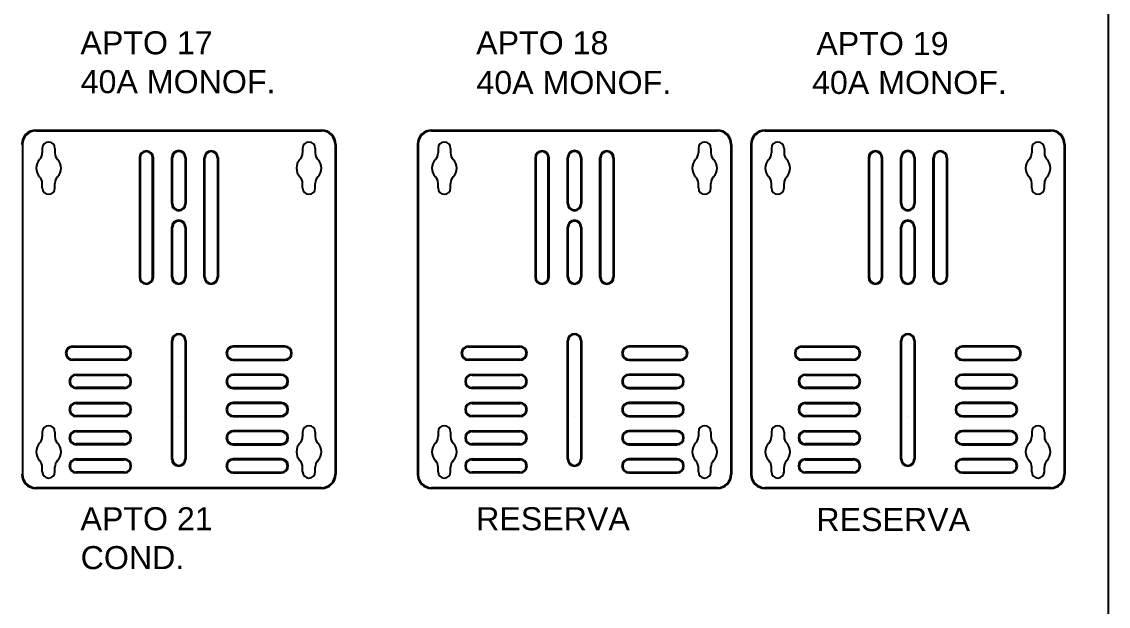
# Model space of a CAD drawing. Header units: millimetres. Extents: x 412 to 646, y 331 to 411.
# Drawn here: x 477.291 to 477.857, y 363.557 to 363.861 of the extents above; entities that cross this region are included whole.
import ezdxf

# ---------------------------------------------------------------- set-up
doc = ezdxf.new("R2010")
doc.units = ezdxf.units.MM
doc.styles.add('ARIAL', font='arial.ttf')

msp = doc.modelspace()

# ---------------------------------------------------------------- linework, layer by layer
for p, q in [((477.8570169284686, 364.3117757689944), (477.8570169284686, 363.5517757689944)), ((477.2981241490098, 363.8048465957321), (477.4470241490097, 363.8048465957321)), ((477.2981241490098, 363.8044465957317), (477.4470241490097, 363.8044465957317)), ((477.5043657672142, 363.8048465957321), (477.6532657672143, 363.8048465957321)), ((477.5043657672142, 363.8044465957317), (477.6532657672143, 363.8044465957317)), ((477.6781241490099, 363.8048465957321), (477.8270241490096, 363.8048465957321)), ((477.6781241490099, 363.8044465957317), (477.8270241490096, 363.8044465957317)), ((477.4404097360022, 363.7986466290082), (477.4404097360022, 363.7986466290082)), ((477.6466513542067, 363.7986466290082), (477.6466513542067, 363.7986466290082)), ((477.8204097360023, 363.7986466290082), (477.8204097360023, 363.7986466290082)), ((477.2911241490098, 363.7974465957319), (477.2911241490098, 363.6255665957318)), ((477.3014535620172, 363.7953616290082), (477.3014535620172, 363.7930221399637)), ((477.3080235620174, 363.7953616290082), (477.3080235620174, 363.7930221399637)), ((477.4371247360021, 363.7953616290082), (477.4371247360021, 363.7930221399637)), ((477.4436947360024, 363.7953616290082), (477.4436947360024, 363.7930221399637)), ((477.4540241490098, 363.7974465957319), (477.4540241490098, 363.6255665957318)), ((477.4544241490099, 363.7974465957319), (477.4544241490099, 363.6255665957318)), ((477.4969657672142, 363.7974465957319), (477.4969657672142, 363.6255665957318)), ((477.4973657672143, 363.7974465957319), (477.4973657672143, 363.6255665957318)), ((477.5076951802217, 363.7953616290082), (477.5076951802217, 363.7930221399637)), ((477.5142651802217, 363.7953616290082), (477.5142651802217, 363.7930221399637)), ((477.6433663542067, 363.7953616290082), (477.6433663542067, 363.7930221399637)), ((477.6499363542067, 363.7953616290082), (477.6499363542067, 363.7930221399637)), ((477.6602657672144, 363.7974465957319), (477.6602657672144, 363.6255665957318)), ((477.660665767214, 363.7974465957319), (477.660665767214, 363.6255665957318)), ((477.6707241490097, 363.7974465957319), (477.6707241490097, 363.6255665957318)), ((477.6711241490099, 363.7974465957319), (477.6711241490099, 363.6255665957318)), ((477.6814535620173, 363.7953616290082), (477.6814535620173, 363.7930221399637)), ((477.6880235620171, 363.7953616290082), (477.6880235620171, 363.7930221399637)), ((477.8171247360023, 363.7953616290082), (477.8171247360023, 363.7930221399637)), ((477.8236947360023, 363.7953616290082), (477.8236947360023, 363.7930221399637)), ((477.8340241490099, 363.7974465957319), (477.8340241490099, 363.6255665957318)), ((477.8344241490096, 363.7974465957319), (477.8344241490096, 363.6255665957318)), ((477.3520241490097, 363.790396595732), (477.3520241490097, 363.7282465957322)), ((477.3524241490098, 363.790396595732), (477.3524241490098, 363.7282465957322)), ((477.3589241490096, 363.7282465957322), (477.3589241490096, 363.790396595732)), ((477.3593241490099, 363.7282465957322), (477.3593241490099, 363.790396595732)), ((477.3689241490098, 363.7665465957319), (477.3689241490098, 363.7905465957321)), ((477.3693241490099, 363.7665465957319), (477.3693241490099, 363.7905465957321)), ((477.3758241490096, 363.7905465957321), (477.3758241490096, 363.7665465957319)), ((477.3762241490098, 363.7905465957321), (477.3762241490098, 363.7665465957319)), ((477.3858241490096, 363.7282465957322), (477.3858241490096, 363.790396595732)), ((477.3862241490098, 363.7282465957322), (477.3862241490098, 363.790396595732)), ((477.39272414901, 363.790396595732), (477.39272414901, 363.7282465957322)), ((477.3931241490096, 363.790396595732), (477.3931241490096, 363.7282465957322)), ((477.5582657672143, 363.790396595732), (477.5582657672143, 363.7282465957322)), ((477.5586657672142, 363.790396595732), (477.5586657672142, 363.7282465957322)), ((477.5651657672141, 363.7282465957322), (477.5651657672141, 363.790396595732)), ((477.5655657672143, 363.7282465957322), (477.5655657672143, 363.790396595732)), ((477.5751657672141, 363.7665465957319), (477.5751657672141, 363.7905465957321)), ((477.575565767214, 363.7665465957319), (477.575565767214, 363.7905465957321)), ((477.5820657672142, 363.7905465957321), (477.5820657672142, 363.7665465957319)), ((477.5824657672143, 363.7905465957321), (477.5824657672143, 363.7665465957319)), ((477.5920657672142, 363.7282465957322), (477.5920657672142, 363.790396595732)), ((477.5924657672143, 363.7282465957322), (477.5924657672143, 363.790396595732)), ((477.5989657672141, 363.790396595732), (477.5989657672141, 363.7282465957322)), ((477.5993657672142, 363.790396595732), (477.5993657672142, 363.7282465957322)), ((477.7320241490098, 363.790396595732), (477.7320241490098, 363.7282465957322)), ((477.7324241490097, 363.790396595732), (477.7324241490097, 363.7282465957322)), ((477.7389241490097, 363.7282465957322), (477.7389241490097, 363.790396595732)), ((477.7393241490096, 363.7282465957322), (477.7393241490096, 363.790396595732)), ((477.7489241490099, 363.7665465957319), (477.7489241490099, 363.7905465957321)), ((477.7493241490098, 363.7665465957319), (477.7493241490098, 363.7905465957321)), ((477.7558241490098, 363.7905465957321), (477.7558241490098, 363.7665465957319)), ((477.7562241490099, 363.7905465957321), (477.7562241490099, 363.7665465957319)), ((477.7658241490097, 363.7282465957322), (477.7658241490097, 363.790396595732)), ((477.7662241490096, 363.7282465957322), (477.7662241490096, 363.790396595732)), ((477.7727241490098, 363.790396595732), (477.7727241490098, 363.7282465957322)), ((477.7731241490097, 363.790396595732), (477.7731241490097, 363.7282465957322)), ((477.3014535620172, 363.7747316290082), (477.3014535620172, 363.7770711180527)), ((477.3080235620174, 363.7747316290082), (477.3080235620174, 363.7770711180527)), ((477.4371247360021, 363.7747316290082), (477.4371247360021, 363.7770711180527)), ((477.4436947360024, 363.7747316290082), (477.4436947360024, 363.7770711180527)), ((477.5076951802217, 363.7747316290082), (477.5076951802217, 363.7770711180527)), ((477.5142651802217, 363.7747316290082), (477.5142651802217, 363.7770711180527)), ((477.6433663542067, 363.7747316290082), (477.6433663542067, 363.7770711180527)), ((477.6499363542067, 363.7747316290082), (477.6499363542067, 363.7770711180527)), ((477.6814535620173, 363.7747316290082), (477.6814535620173, 363.7770711180527)), ((477.6880235620171, 363.7747316290082), (477.6880235620171, 363.7770711180527)), ((477.8171247360023, 363.7747316290082), (477.8171247360023, 363.7770711180527)), ((477.8236947360023, 363.7747316290082), (477.8236947360023, 363.7770711180527)), ((477.3689241490098, 363.7282465957322), (477.3689241490098, 363.7542465957321)), ((477.3693241490099, 363.7282465957322), (477.3693241490099, 363.7542465957321)), ((477.3758241490096, 363.7542465957321), (477.3758241490096, 363.7282465957322)), ((477.3762241490098, 363.7542465957321), (477.3762241490098, 363.7282465957322)), ((477.5751657672141, 363.7282465957322), (477.5751657672141, 363.7542465957321)), ((477.575565767214, 363.7282465957322), (477.575565767214, 363.7542465957321)), ((477.5820657672142, 363.7542465957321), (477.5820657672142, 363.7282465957322)), ((477.5824657672143, 363.7542465957321), (477.5824657672143, 363.7282465957322)), ((477.7489241490099, 363.7282465957322), (477.7489241490099, 363.7542465957321)), ((477.7493241490098, 363.7282465957322), (477.7493241490098, 363.7542465957321)), ((477.7558241490098, 363.7542465957321), (477.7558241490098, 363.7282465957322)), ((477.7562241490099, 363.7542465957321), (477.7562241490099, 363.7282465957322)), ((477.3725741490099, 363.724996595732), (477.3725741490099, 363.724996595732)), ((477.3725741490099, 363.724996595732), (477.3725741490099, 363.724996595732)), ((477.3725741490099, 363.724996595732), (477.3725741490099, 363.724996595732)), ((477.3725741490099, 363.7241965957322), (477.3725741490099, 363.7241965957322)), ((477.3725741490099, 363.7241965957322), (477.3725741490099, 363.7241965957322)), ((477.3725741490099, 363.7241965957322), (477.3725741490099, 363.7241965957322)), ((477.5788157672142, 363.724996595732), (477.5788157672142, 363.724996595732)), ((477.5788157672142, 363.724996595732), (477.5788157672142, 363.724996595732)), ((477.5788157672142, 363.724996595732), (477.5788157672142, 363.724996595732)), ((477.5788157672142, 363.7241965957322), (477.5788157672142, 363.7241965957322)), ((477.5788157672142, 363.7241965957322), (477.5788157672142, 363.7241965957322)), ((477.5788157672142, 363.7241965957322), (477.5788157672142, 363.7241965957322)), ((477.7525741490098, 363.724996595732), (477.7525741490098, 363.724996595732)), ((477.7525741490098, 363.724996595732), (477.7525741490098, 363.724996595732)), ((477.7525741490098, 363.724996595732), (477.7525741490098, 363.724996595732)), ((477.7525741490098, 363.7241965957322), (477.7525741490098, 363.7241965957322)), ((477.7525741490098, 363.7241965957322), (477.7525741490098, 363.7241965957322)), ((477.7525741490098, 363.7241965957322), (477.7525741490098, 363.7241965957322)), ((477.3172241757467, 363.6922665909818), (477.3441741757466, 363.6922665909818)), ((477.3172241757467, 363.6918665909817), (477.3441741757466, 363.6918665909817)), ((477.3689241490098, 363.6334465957319), (477.3689241490098, 363.6951465957321)), ((477.3693241490099, 363.6334465957319), (477.3693241490099, 363.6951465957321)), ((477.3758241490096, 363.6951465957321), (477.3758241490096, 363.6334465957319)), ((477.3762241490098, 363.6951465957321), (477.3762241490098, 363.6334465957319)), ((477.4279241222729, 363.6922665909818), (477.4009741222729, 363.6922665909818)), ((477.4279241222729, 363.6918665909817), (477.4009741222729, 363.6918665909817)), ((477.5234657939512, 363.6922665909818), (477.5504157939509, 363.6922665909818)), ((477.5234657939512, 363.6918665909817), (477.5504157939509, 363.6918665909817)), ((477.5751657672141, 363.6334465957319), (477.5751657672141, 363.6951465957321)), ((477.575565767214, 363.6334465957319), (477.575565767214, 363.6951465957321)), ((477.5820657672142, 363.6951465957321), (477.5820657672142, 363.6334465957319)), ((477.5824657672143, 363.6951465957321), (477.5824657672143, 363.6334465957319)), ((477.6341657404774, 363.6922665909818), (477.607215740477, 363.6922665909818)), ((477.6341657404774, 363.6918665909817), (477.607215740477, 363.6918665909817)), ((477.6972241757468, 363.6922665909818), (477.7241741757467, 363.6922665909818)), ((477.6972241757468, 363.6918665909817), (477.7241741757467, 363.6918665909817)), ((477.7489241490099, 363.6334465957319), (477.7489241490099, 363.6951465957321)), ((477.7493241490098, 363.6334465957319), (477.7493241490098, 363.6951465957321)), ((477.7558241490098, 363.6951465957321), (477.7558241490098, 363.6334465957319)), ((477.7562241490099, 363.6951465957321), (477.7562241490099, 363.6334465957319)), ((477.807924122273, 363.6922665909818), (477.7809741222728, 363.6922665909818)), ((477.807924122273, 363.6918665909817), (477.7809741222728, 363.6918665909817)), ((477.3139741757467, 363.6886165909817), (477.3139741757467, 363.6886165909817)), ((477.3441741757466, 363.685366590982), (477.3172241757467, 363.685366590982)), ((477.3441741757466, 363.6849665909818), (477.3172241757467, 363.6849665909818)), ((477.3474241757466, 363.6886165909817), (477.3474241757466, 363.6886165909817)), ((477.397724122273, 363.6886165909817), (477.397724122273, 363.6886165909817)), ((477.4009741222729, 363.685366590982), (477.4279241222729, 363.685366590982)), ((477.4009741222729, 363.6849665909818), (477.4279241222729, 363.6849665909818)), ((477.4311741222729, 363.6886165909817), (477.4311741222729, 363.6886165909817)), ((477.5202157939513, 363.6886165909817), (477.5202157939513, 363.6886165909817)), ((477.5504157939509, 363.685366590982), (477.5234657939512, 363.685366590982)), ((477.5504157939509, 363.6849665909818), (477.5234657939512, 363.6849665909818)), ((477.5536657939512, 363.6886165909817), (477.5536657939512, 363.6886165909817)), ((477.6039657404773, 363.6886165909817), (477.6039657404773, 363.6886165909817)), ((477.607215740477, 363.685366590982), (477.6341657404774, 363.685366590982)), ((477.607215740477, 363.6849665909818), (477.6341657404774, 363.6849665909818)), ((477.6374157404774, 363.6886165909817), (477.6374157404774, 363.6886165909817)), ((477.6939741757468, 363.6886165909817), (477.6939741757468, 363.6886165909817)), ((477.7241741757467, 363.685366590982), (477.6972241757468, 363.685366590982)), ((477.7241741757467, 363.6849665909818), (477.6972241757468, 363.6849665909818)), ((477.7274241757467, 363.6886165909817), (477.7274241757467, 363.6886165909817)), ((477.7777241222726, 363.6886165909817), (477.7777241222726, 363.6886165909817)), ((477.7809741222728, 363.685366590982), (477.807924122273, 363.685366590982)), ((477.7809741222728, 363.6849665909818), (477.807924122273, 363.6849665909818)), ((477.8111741222727, 363.6886165909817), (477.8111741222727, 363.6886165909817)), ((477.3191741757465, 363.6775865909816), (477.3441741757466, 363.6775865909816)), ((477.3191741757465, 363.6771865909819), (477.3441741757466, 363.6771865909819)), ((477.4259741222728, 363.6775865909816), (477.4009741222729, 363.6775865909816)), ((477.4259741222728, 363.6771865909819), (477.4009741222729, 363.6771865909819)), ((477.5254157939511, 363.6775865909816), (477.5504157939509, 363.6775865909816)), ((477.5254157939511, 363.6771865909819), (477.5504157939509, 363.6771865909819)), ((477.6322157404771, 363.6775865909816), (477.607215740477, 363.6775865909816)), ((477.6322157404771, 363.6771865909819), (477.607215740477, 363.6771865909819)), ((477.6991741757466, 363.6775865909816), (477.7241741757467, 363.6775865909816)), ((477.6991741757466, 363.6771865909819), (477.7241741757467, 363.6771865909819)), ((477.8059741222727, 363.6775865909816), (477.7809741222728, 363.6775865909816)), ((477.8059741222727, 363.6771865909819), (477.7809741222728, 363.6771865909819)), ((477.3441741757466, 363.6706865909817), (477.3191741757465, 363.6706865909817)), ((477.3441741757466, 363.6702865909818), (477.3191741757465, 363.6702865909818)), ((477.4009741222729, 363.6706865909817), (477.4259741222728, 363.6706865909817)), ((477.4009741222729, 363.6702865909818), (477.4259741222728, 363.6702865909818)), ((477.5504157939509, 363.6706865909817), (477.5254157939511, 363.6706865909817)), ((477.5504157939509, 363.6702865909818), (477.5254157939511, 363.6702865909818)), ((477.607215740477, 363.6706865909817), (477.6322157404771, 363.6706865909817)), ((477.607215740477, 363.6702865909818), (477.6322157404771, 363.6702865909818)), ((477.7241741757467, 363.6706865909817), (477.6991741757466, 363.6706865909817)), ((477.7241741757467, 363.6702865909818), (477.6991741757466, 363.6702865909818)), ((477.7809741222728, 363.6706865909817), (477.8059741222727, 363.6706865909817)), ((477.7809741222728, 363.6702865909818), (477.8059741222727, 363.6702865909818)), ((477.3191741757465, 363.6629065909818), (477.3441741757466, 363.6629065909818)), ((477.3191741757465, 363.6625065909819), (477.3441741757466, 363.6625065909819)), ((477.4259741222728, 363.6629065909818), (477.4009741222729, 363.6629065909818)), ((477.4259741222728, 363.6625065909819), (477.4009741222729, 363.6625065909819)), ((477.5254157939511, 363.6629065909818), (477.5504157939509, 363.6629065909818)), ((477.5254157939511, 363.6625065909819), (477.5504157939509, 363.6625065909819)), ((477.6322157404771, 363.6629065909818), (477.607215740477, 363.6629065909818)), ((477.6322157404771, 363.6625065909819), (477.607215740477, 363.6625065909819)), ((477.6991741757466, 363.6629065909818), (477.7241741757467, 363.6629065909818)), ((477.6991741757466, 363.6625065909819), (477.7241741757467, 363.6625065909819)), ((477.8059741222727, 363.6629065909818), (477.7809741222728, 363.6629065909818)), ((477.8059741222727, 363.6625065909819), (477.7809741222728, 363.6625065909819)), ((477.3047385620174, 363.6507966290081), (477.3047385620174, 363.6507966290081)), ((477.3441741757466, 363.656006590982), (477.3191741757465, 363.656006590982)), ((477.3441741757466, 363.6556065909818), (477.3191741757465, 363.6556065909818)), ((477.3725741490099, 363.6553965957318), (477.3725741490099, 363.6553965957318)), ((477.3725741490099, 363.6553965957318), (477.3725741490099, 363.6553965957318)), ((477.3725741490099, 363.6553965957318), (477.3725741490099, 363.6553965957318)), ((477.4009741222729, 363.656006590982), (477.4259741222728, 363.656006590982)), ((477.4009741222729, 363.6556065909818), (477.4259741222728, 363.6556065909818)), ((477.4404097360022, 363.6507966290081), (477.4404097360022, 363.6507966290081)), ((477.5109801802215, 363.6507966290081), (477.5109801802215, 363.6507966290081)), ((477.5504157939509, 363.656006590982), (477.5254157939511, 363.656006590982)), ((477.5504157939509, 363.6556065909818), (477.5254157939511, 363.6556065909818)), ((477.5788157672142, 363.6553965957318), (477.5788157672142, 363.6553965957318)), ((477.5788157672142, 363.6553965957318), (477.5788157672142, 363.6553965957318)), ((477.5788157672142, 363.6553965957318), (477.5788157672142, 363.6553965957318)), ((477.607215740477, 363.656006590982), (477.6322157404771, 363.656006590982)), ((477.607215740477, 363.6556065909818), (477.6322157404771, 363.6556065909818)), ((477.6466513542067, 363.6507966290081), (477.6466513542067, 363.6507966290081)), ((477.6847385620173, 363.6507966290081), (477.6847385620173, 363.6507966290081)), ((477.7241741757467, 363.656006590982), (477.6991741757466, 363.656006590982)), ((477.7241741757467, 363.6556065909818), (477.6991741757466, 363.6556065909818)), ((477.7525741490098, 363.6553965957318), (477.7525741490098, 363.6553965957318)), ((477.7525741490098, 363.6553965957318), (477.7525741490098, 363.6553965957318)), ((477.7525741490098, 363.6553965957318), (477.7525741490098, 363.6553965957318)), ((477.7809741222728, 363.656006590982), (477.8059741222727, 363.656006590982)), ((477.7809741222728, 363.6556065909818), (477.8059741222727, 363.6556065909818)), ((477.8204097360023, 363.6507966290081), (477.8204097360023, 363.6507966290081)), ((477.3014535620172, 363.6475116290084), (477.3014535620172, 363.6451721399634)), ((477.3080235620174, 363.6475116290084), (477.3080235620174, 363.6451721399634)), ((477.3191741757465, 363.6482265909821), (477.3441741757466, 363.6482265909821)), ((477.3191741757465, 363.6478265909817), (477.3441741757466, 363.6478265909817)), ((477.4259741222728, 363.6482265909821), (477.4009741222729, 363.6482265909821)), ((477.4259741222728, 363.6478265909817), (477.4009741222729, 363.6478265909817)), ((477.4371247360021, 363.6475116290084), (477.4371247360021, 363.6451721399634)), ((477.4436947360024, 363.6475116290084), (477.4436947360024, 363.6451721399634)), ((477.5076951802217, 363.6475116290084), (477.5076951802217, 363.6451721399634)), ((477.5142651802217, 363.6475116290084), (477.5142651802217, 363.6451721399634)), ((477.5254157939511, 363.6482265909821), (477.5504157939509, 363.6482265909821)), ((477.5254157939511, 363.6478265909817), (477.5504157939509, 363.6478265909817)), ((477.6322157404771, 363.6482265909821), (477.607215740477, 363.6482265909821)), ((477.6322157404771, 363.6478265909817), (477.607215740477, 363.6478265909817)), ((477.6433663542067, 363.6475116290084), (477.6433663542067, 363.6451721399634)), ((477.6499363542067, 363.6475116290084), (477.6499363542067, 363.6451721399634)), ((477.6814535620173, 363.6475116290084), (477.6814535620173, 363.6451721399634)), ((477.6880235620171, 363.6475116290084), (477.6880235620171, 363.6451721399634)), ((477.6991741757466, 363.6482265909821), (477.7241741757467, 363.6482265909821)), ((477.6991741757466, 363.6478265909817), (477.7241741757467, 363.6478265909817)), ((477.8059741222727, 363.6482265909821), (477.7809741222728, 363.6482265909821)), ((477.8059741222727, 363.6478265909817), (477.7809741222728, 363.6478265909817)), ((477.8171247360023, 363.6475116290084), (477.8171247360023, 363.6451721399634)), ((477.8236947360023, 363.6475116290084), (477.8236947360023, 363.6451721399634)), ((477.3441741757466, 363.6413265909817), (477.3191741757465, 363.6413265909817)), ((477.3441741757466, 363.6409265909818), (477.3191741757465, 363.6409265909818)), ((477.4009741222729, 363.6413265909817), (477.4259741222728, 363.6413265909817)), ((477.4009741222729, 363.6409265909818), (477.4259741222728, 363.6409265909818)), ((477.5504157939509, 363.6413265909817), (477.5254157939511, 363.6413265909817)), ((477.5504157939509, 363.6409265909818), (477.5254157939511, 363.6409265909818)), ((477.607215740477, 363.6413265909817), (477.6322157404771, 363.6413265909817)), ((477.607215740477, 363.6409265909818), (477.6322157404771, 363.6409265909818)), ((477.7241741757467, 363.6413265909817), (477.6991741757466, 363.6413265909817)), ((477.7241741757467, 363.6409265909818), (477.6991741757466, 363.6409265909818)), ((477.7809741222728, 363.6413265909817), (477.8059741222727, 363.6413265909817)), ((477.7809741222728, 363.6409265909818), (477.8059741222727, 363.6409265909818)), ((477.3014535620172, 363.6268816290082), (477.3014535620172, 363.6292211180529)), ((477.3080235620174, 363.6268816290082), (477.3080235620174, 363.6292211180529)), ((477.3080235620174, 363.6268816290082), (477.3080235620174, 363.6292211180529)), ((477.3191741757465, 363.6335465909818), (477.3441741757466, 363.6335465909818)), ((477.3191741757465, 363.6331465909819), (477.3441741757466, 363.6331465909819)), ((477.4259741222728, 363.6335465909818), (477.4009741222729, 363.6335465909818)), ((477.4259741222728, 363.6331465909819), (477.4009741222729, 363.6331465909819)), ((477.4371247360021, 363.6268816290082), (477.4371247360021, 363.6292211180529)), ((477.4436947360024, 363.6268816290082), (477.4436947360024, 363.6292211180529)), ((477.5076951802217, 363.6268816290082), (477.5076951802217, 363.6292211180529)), ((477.5142651802217, 363.6268816290082), (477.5142651802217, 363.6292211180529)), ((477.5142651802217, 363.6268816290082), (477.5142651802217, 363.6292211180529)), ((477.5254157939511, 363.6335465909818), (477.5504157939509, 363.6335465909818)), ((477.5254157939511, 363.6331465909819), (477.5504157939509, 363.6331465909819)), ((477.6322157404771, 363.6335465909818), (477.607215740477, 363.6335465909818)), ((477.6322157404771, 363.6331465909819), (477.607215740477, 363.6331465909819)), ((477.6433663542067, 363.6268816290082), (477.6433663542067, 363.6292211180529)), ((477.6499363542067, 363.6268816290082), (477.6499363542067, 363.6292211180529)), ((477.6814535620173, 363.6268816290082), (477.6814535620173, 363.6292211180529)), ((477.6880235620171, 363.6268816290082), (477.6880235620171, 363.6292211180529)), ((477.6880235620171, 363.6268816290082), (477.6880235620171, 363.6292211180529)), ((477.6991741757466, 363.6335465909818), (477.7241741757467, 363.6335465909818)), ((477.6991741757466, 363.6331465909819), (477.7241741757467, 363.6331465909819)), ((477.8059741222727, 363.6335465909818), (477.7809741222728, 363.6335465909818)), ((477.8059741222727, 363.6331465909819), (477.7809741222728, 363.6331465909819)), ((477.8171247360023, 363.6268816290082), (477.8171247360023, 363.6292211180529)), ((477.8236947360023, 363.6268816290082), (477.8236947360023, 363.6292211180529)), ((477.3441741757466, 363.626646590982), (477.3191741757465, 363.626646590982)), ((477.3441741757466, 363.6262465909816), (477.3191741757465, 363.6262465909816)), ((477.4009741222729, 363.626646590982), (477.4259741222728, 363.626646590982)), ((477.4009741222729, 363.6262465909816), (477.4259741222728, 363.6262465909816)), ((477.5504157939509, 363.626646590982), (477.5254157939511, 363.626646590982)), ((477.5504157939509, 363.6262465909816), (477.5254157939511, 363.6262465909816)), ((477.607215740477, 363.626646590982), (477.6322157404771, 363.626646590982)), ((477.607215740477, 363.6262465909816), (477.6322157404771, 363.6262465909816)), ((477.7241741757467, 363.626646590982), (477.6991741757466, 363.626646590982)), ((477.7241741757467, 363.6262465909816), (477.6991741757466, 363.6262465909816)), ((477.7809741222728, 363.626646590982), (477.8059741222727, 363.626646590982)), ((477.7809741222728, 363.6262465909816), (477.8059741222727, 363.6262465909816)), ((477.4470241490097, 363.618566595732), (477.2981241490098, 363.618566595732)), ((477.4470241490097, 363.6181665957321), (477.2981241490098, 363.6181665957321)), ((477.6532657672143, 363.618566595732), (477.5043657672142, 363.618566595732)), ((477.6532657672143, 363.6181665957321), (477.5043657672142, 363.6181665957321)), ((477.8270241490096, 363.618566595732), (477.6781241490099, 363.618566595732)), ((477.8270241490096, 363.6181665957321), (477.6781241490099, 363.6181665957321))]:
    msp.add_line(p, q)
for centre, radius, start, end in [((477.2981241490098, 363.7974465957319), 0.007399999999999999, 90, 180), ((477.2981241490098, 363.7974465957319), 0.006999999999999999, 90, 180), ((477.4470241490097, 363.7974465957319), 0.007399999999999999, 0, 90), ((477.4470241490097, 363.7974465957319), 0.006999999999999999, 0, 90), ((477.5043657672142, 363.7974465957319), 0.007399999999999999, 90, 180), ((477.5043657672142, 363.7974465957319), 0.006999999999999999, 90, 180), ((477.6532657672143, 363.7974465957319), 0.007399999999999999, 0, 90), ((477.6532657672143, 363.7974465957319), 0.006999999999999999, 0, 90), ((477.6781241490099, 363.7974465957319), 0.007399999999999999, 90, 180), ((477.6781241490099, 363.7974465957319), 0.006999999999999999, 90, 180), ((477.8270241490096, 363.7974465957319), 0.007399999999999999, 0, 90), ((477.8270241490096, 363.7974465957319), 0.006999999999999999, 0, 90), ((477.3047385620174, 363.7953616290082), 0.003285, 90, 180), ((477.3047385620174, 363.7953616290082), 0.003285, 0, 90), ((477.4404097360022, 363.7953616290082), 0.003285, 90, 180), ((477.4404097360022, 363.7953616290082), 0.003285, 0, 90), ((477.5109801802215, 363.7953616290082), 0.003285, 90, 180), ((477.5109801802215, 363.7953616290082), 0.003285, 0, 90), ((477.6466513542067, 363.7953616290082), 0.003285, 90, 180), ((477.6466513542067, 363.7953616290082), 0.003285, 0, 90), ((477.6847385620173, 363.7953616290082), 0.003285, 90, 180), ((477.6847385620173, 363.7953616290082), 0.003285, 0, 90), ((477.8204097360023, 363.7953616290082), 0.003285, 90, 180), ((477.8204097360023, 363.7953616290082), 0.003285, 0, 90), ((477.2964535620173, 363.7930221399637), 0.004999999999999999, 316.0903885714994, 0), ((477.3130235620171, 363.7930221399637), 0.004999999999999999, 180, 223.9096114285005), ((477.3556741490096, 363.790396595732), 0.003649999999999999, 90, 180), ((477.3556741490096, 363.790396595732), 0.003249999999999999, 90, 180), ((477.3556741490096, 363.790396595732), 0.003649999999999999, 0, 90), ((477.3556741490096, 363.790396595732), 0.003249999999999999, 0, 90), ((477.3725741490099, 363.7905465957321), 0.003649999999999999, 90, 180), ((477.3725741490099, 363.7905465957321), 0.003249999999999999, 90, 180), ((477.3725741490099, 363.7905465957321), 0.003649999999999999, 0, 90), ((477.3725741490099, 363.7905465957321), 0.003249999999999999, 0, 90), ((477.38947414901, 363.790396595732), 0.003649999999999999, 90, 180), ((477.38947414901, 363.790396595732), 0.003249999999999999, 90, 180), ((477.38947414901, 363.790396595732), 0.003649999999999999, 0, 90), ((477.38947414901, 363.790396595732), 0.003249999999999999, 0, 90), ((477.4321247360023, 363.7930221399637), 0.004999999999999999, 316.0903885714994, 0), ((477.4486947360023, 363.7930221399637), 0.004999999999999999, 180, 223.9096114285005), ((477.5026951802216, 363.7930221399637), 0.004999999999999999, 316.0903885714994, 0), ((477.5192651802216, 363.7930221399637), 0.004999999999999999, 180, 223.9096114285005), ((477.5619157672141, 363.790396595732), 0.003649999999999999, 90, 180), ((477.5619157672141, 363.790396595732), 0.003249999999999999, 90, 180), ((477.5619157672141, 363.790396595732), 0.003649999999999999, 0, 90), ((477.5619157672141, 363.790396595732), 0.003249999999999999, 0, 90), ((477.5788157672142, 363.7905465957321), 0.003649999999999999, 90, 180), ((477.5788157672142, 363.7905465957321), 0.003249999999999999, 90, 180), ((477.5788157672142, 363.7905465957321), 0.003649999999999999, 0, 90), ((477.5788157672142, 363.7905465957321), 0.003249999999999999, 0, 90), ((477.5957157672141, 363.790396595732), 0.003649999999999999, 90, 180), ((477.5957157672141, 363.790396595732), 0.003249999999999999, 90, 180), ((477.5957157672141, 363.790396595732), 0.003649999999999999, 0, 90), ((477.5957157672141, 363.790396595732), 0.003249999999999999, 0, 90), ((477.6383663542068, 363.7930221399637), 0.004999999999999999, 316.0903885714994, 0), ((477.6549363542068, 363.7930221399637), 0.004999999999999999, 180, 223.9096114285005), ((477.6764535620174, 363.7930221399637), 0.004999999999999999, 316.0903885714994, 0), ((477.6930235620172, 363.7930221399637), 0.004999999999999999, 180, 223.9096114285005), ((477.7356741490097, 363.790396595732), 0.003649999999999999, 90, 180), ((477.7356741490097, 363.790396595732), 0.003249999999999999, 90, 180), ((477.7356741490097, 363.790396595732), 0.003649999999999999, 0, 90), ((477.7356741490097, 363.790396595732), 0.003249999999999999, 0, 90), ((477.7525741490098, 363.7905465957321), 0.003649999999999999, 90, 180), ((477.7525741490098, 363.7905465957321), 0.003249999999999999, 90, 180), ((477.7525741490098, 363.7905465957321), 0.003649999999999999, 0, 90), ((477.7525741490098, 363.7905465957321), 0.003249999999999999, 0, 90), ((477.7694741490096, 363.790396595732), 0.003649999999999999, 90, 180), ((477.7694741490096, 363.790396595732), 0.003249999999999999, 90, 180), ((477.7694741490096, 363.790396595732), 0.003649999999999999, 0, 90), ((477.7694741490096, 363.790396595732), 0.003249999999999999, 0, 90), ((477.8121247360021, 363.7930221399637), 0.004999999999999999, 316.0903885714994, 0), ((477.8286947360024, 363.7930221399637), 0.004999999999999999, 180, 223.9096114285005), ((477.3047385620174, 363.7850466290082), 0.006499999999999999, 136.0903885714995, 223.9096114285005), ((477.3047385620174, 363.7850466290082), 0.006499999999999999, 316.0903885714994, 43.90961142850053), ((477.4404097360022, 363.7850466290082), 0.006499999999999999, 136.0903885714995, 223.9096114285005), ((477.4404097360022, 363.7850466290082), 0.006499999999999999, 316.0903885714994, 43.90961142850053), ((477.5109801802215, 363.7850466290082), 0.006499999999999999, 136.0903885714995, 223.9096114285005), ((477.5109801802215, 363.7850466290082), 0.006499999999999999, 316.0903885714994, 43.90961142850053), ((477.6466513542067, 363.7850466290082), 0.006499999999999999, 136.0903885714995, 223.9096114285005), ((477.6466513542067, 363.7850466290082), 0.006499999999999999, 316.0903885714994, 43.90961142850053), ((477.6847385620173, 363.7850466290082), 0.006499999999999999, 136.0903885714995, 223.9096114285005), ((477.6847385620173, 363.7850466290082), 0.006499999999999999, 316.0903885714994, 43.90961142850053), ((477.8204097360023, 363.7850466290082), 0.006499999999999999, 136.0903885714995, 223.9096114285005), ((477.8204097360023, 363.7850466290082), 0.006499999999999999, 316.0903885714994, 43.90961142850053), ((477.2964535620173, 363.7770711180527), 0.004999999999999999, 0, 43.90961142850053), ((477.3130235620171, 363.7770711180527), 0.004999999999999999, 136.0903885714995, 180), ((477.4321247360023, 363.7770711180527), 0.004999999999999999, 0, 43.90961142850053), ((477.4486947360023, 363.7770711180527), 0.004999999999999999, 136.0903885714995, 180), ((477.5026951802216, 363.7770711180527), 0.004999999999999999, 0, 43.90961142850053), ((477.5192651802216, 363.7770711180527), 0.004999999999999999, 136.0903885714995, 180), ((477.6383663542068, 363.7770711180527), 0.004999999999999999, 0, 43.90961142850053), ((477.6549363542068, 363.7770711180527), 0.004999999999999999, 136.0903885714995, 180), ((477.6764535620174, 363.7770711180527), 0.004999999999999999, 0, 43.90961142850053), ((477.6930235620172, 363.7770711180527), 0.004999999999999999, 136.0903885714995, 180), ((477.8121247360021, 363.7770711180527), 0.004999999999999999, 0, 43.90961142850053), ((477.8286947360024, 363.7770711180527), 0.004999999999999999, 136.0903885714995, 180), ((477.3047385620174, 363.7747316290082), 0.003285, 180, 270), ((477.3047385620174, 363.7747316290082), 0.003285, 270, 0), ((477.4404097360022, 363.7747316290082), 0.003285, 180, 270), ((477.4404097360022, 363.7747316290082), 0.003285, 270, 0), ((477.5109801802215, 363.7747316290082), 0.003285, 180, 270), ((477.5109801802215, 363.7747316290082), 0.003285, 270, 0), ((477.6466513542067, 363.7747316290082), 0.003285, 180, 270), ((477.6466513542067, 363.7747316290082), 0.003285, 270, 0), ((477.6847385620173, 363.7747316290082), 0.003285, 180, 270), ((477.6847385620173, 363.7747316290082), 0.003285, 270, 0), ((477.8204097360023, 363.7747316290082), 0.003285, 180, 270), ((477.8204097360023, 363.7747316290082), 0.003285, 270, 0), ((477.3725741490099, 363.7665465957319), 0.003649999999999999, 180, 270), ((477.3725741490099, 363.7665465957319), 0.003249999999999999, 180, 270), ((477.3725741490099, 363.7665465957319), 0.003649999999999999, 270, 0), ((477.3725741490099, 363.7665465957319), 0.003249999999999999, 270, 0), ((477.5788157672142, 363.7665465957319), 0.003649999999999999, 180, 270), ((477.5788157672142, 363.7665465957319), 0.003249999999999999, 180, 270), ((477.5788157672142, 363.7665465957319), 0.003649999999999999, 270, 0), ((477.5788157672142, 363.7665465957319), 0.003249999999999999, 270, 0), ((477.7525741490098, 363.7665465957319), 0.003649999999999999, 180, 270), ((477.7525741490098, 363.7665465957319), 0.003249999999999999, 180, 270), ((477.7525741490098, 363.7665465957319), 0.003649999999999999, 270, 0), ((477.7525741490098, 363.7665465957319), 0.003249999999999999, 270, 0), ((477.3725741490099, 363.7542465957321), 0.003649999999999999, 90, 180), ((477.3725741490099, 363.7542465957321), 0.003249999999999999, 90, 180), ((477.3725741490099, 363.7542465957321), 0.003649999999999999, 0, 90), ((477.3725741490099, 363.7542465957321), 0.003249999999999999, 0, 90), ((477.5788157672142, 363.7542465957321), 0.003649999999999999, 90, 180), ((477.5788157672142, 363.7542465957321), 0.003249999999999999, 90, 180), ((477.5788157672142, 363.7542465957321), 0.003649999999999999, 0, 90), ((477.5788157672142, 363.7542465957321), 0.003249999999999999, 0, 90), ((477.7525741490098, 363.7542465957321), 0.003649999999999999, 90, 180), ((477.7525741490098, 363.7542465957321), 0.003249999999999999, 90, 180), ((477.7525741490098, 363.7542465957321), 0.003649999999999999, 0, 90), ((477.7525741490098, 363.7542465957321), 0.003249999999999999, 0, 90), ((477.3556741490096, 363.7282465957322), 0.003649999999999999, 180, 270), ((477.3556741490096, 363.7282465957322), 0.003249999999999999, 180, 270), ((477.3556741490096, 363.7282465957322), 0.003249999999999999, 270, 0), ((477.3556741490096, 363.7282465957322), 0.003649999999999999, 270, 0), ((477.3725741490099, 363.7282465957322), 0.003649999999999999, 180, 270), ((477.3725741490099, 363.7282465957322), 0.003249999999999999, 180, 270), ((477.3725741490099, 363.7282465957322), 0.003649999999999999, 270, 0), ((477.3725741490099, 363.7282465957322), 0.003249999999999999, 270, 0), ((477.38947414901, 363.7282465957322), 0.003649999999999999, 180, 270), ((477.38947414901, 363.7282465957322), 0.003249999999999999, 180, 270), ((477.38947414901, 363.7282465957322), 0.003249999999999999, 270, 0), ((477.38947414901, 363.7282465957322), 0.003649999999999999, 270, 0), ((477.5619157672141, 363.7282465957322), 0.003649999999999999, 180, 270), ((477.5619157672141, 363.7282465957322), 0.003249999999999999, 180, 270), ((477.5619157672141, 363.7282465957322), 0.003249999999999999, 270, 0), ((477.5619157672141, 363.7282465957322), 0.003649999999999999, 270, 0), ((477.5788157672142, 363.7282465957322), 0.003649999999999999, 180, 270), ((477.5788157672142, 363.7282465957322), 0.003249999999999999, 180, 270), ((477.5788157672142, 363.7282465957322), 0.003649999999999999, 270, 0), ((477.5788157672142, 363.7282465957322), 0.003249999999999999, 270, 0), ((477.5957157672141, 363.7282465957322), 0.003649999999999999, 180, 270), ((477.5957157672141, 363.7282465957322), 0.003249999999999999, 180, 270), ((477.5957157672141, 363.7282465957322), 0.003249999999999999, 270, 0), ((477.5957157672141, 363.7282465957322), 0.003649999999999999, 270, 0), ((477.7356741490097, 363.7282465957322), 0.003649999999999999, 180, 270), ((477.7356741490097, 363.7282465957322), 0.003249999999999999, 180, 270), ((477.7356741490097, 363.7282465957322), 0.003249999999999999, 270, 0), ((477.7356741490097, 363.7282465957322), 0.003649999999999999, 270, 0), ((477.7525741490098, 363.7282465957322), 0.003649999999999999, 180, 270), ((477.7525741490098, 363.7282465957322), 0.003249999999999999, 180, 270), ((477.7525741490098, 363.7282465957322), 0.003649999999999999, 270, 0), ((477.7525741490098, 363.7282465957322), 0.003249999999999999, 270, 0), ((477.7694741490096, 363.7282465957322), 0.003649999999999999, 180, 270), ((477.7694741490096, 363.7282465957322), 0.003249999999999999, 180, 270), ((477.7694741490096, 363.7282465957322), 0.003249999999999999, 270, 0), ((477.7694741490096, 363.7282465957322), 0.003649999999999999, 270, 0), ((477.3725741490099, 363.6951465957321), 0.003649999999999999, 90, 180), ((477.3725741490099, 363.6951465957321), 0.003249999999999999, 90, 180), ((477.3725741490099, 363.6951465957321), 0.003649999999999999, 0, 90), ((477.3725741490099, 363.6951465957321), 0.003249999999999999, 0, 90), ((477.5788157672142, 363.6951465957321), 0.003649999999999999, 90, 180), ((477.5788157672142, 363.6951465957321), 0.003249999999999999, 90, 180), ((477.5788157672142, 363.6951465957321), 0.003649999999999999, 0, 90), ((477.5788157672142, 363.6951465957321), 0.003249999999999999, 0, 90), ((477.7525741490098, 363.6951465957321), 0.003649999999999999, 90, 180), ((477.7525741490098, 363.6951465957321), 0.003249999999999999, 90, 180), ((477.7525741490098, 363.6951465957321), 0.003649999999999999, 0, 90), ((477.7525741490098, 363.6951465957321), 0.003249999999999999, 0, 90), ((477.3172241757467, 363.6886165909817), 0.003649999999999999, 90, 180), ((477.3172241757467, 363.6886165909817), 0.003249999999999999, 90, 180), ((477.3441741757466, 363.6886165909817), 0.003649999999999999, 0, 90), ((477.3441741757466, 363.6886165909817), 0.003249999999999999, 0, 90), ((477.4009741222729, 363.6886165909817), 0.003649999999999999, 90, 180), ((477.4009741222729, 363.6886165909817), 0.003249999999999999, 90, 180), ((477.4279241222729, 363.6886165909817), 0.003649999999999999, 0, 90), ((477.4279241222729, 363.6886165909817), 0.003249999999999999, 0, 90), ((477.5234657939512, 363.6886165909817), 0.003649999999999999, 90, 180), ((477.5234657939512, 363.6886165909817), 0.003249999999999999, 90, 180), ((477.5504157939509, 363.6886165909817), 0.003649999999999999, 0, 90), ((477.5504157939509, 363.6886165909817), 0.003249999999999999, 0, 90), ((477.607215740477, 363.6886165909817), 0.003649999999999999, 90, 180), ((477.607215740477, 363.6886165909817), 0.003249999999999999, 90, 180), ((477.6341657404774, 363.6886165909817), 0.003649999999999999, 0, 90), ((477.6341657404774, 363.6886165909817), 0.003249999999999999, 0, 90), ((477.6972241757468, 363.6886165909817), 0.003649999999999999, 90, 180), ((477.6972241757468, 363.6886165909817), 0.003249999999999999, 90, 180), ((477.7241741757467, 363.6886165909817), 0.003649999999999999, 0, 90), ((477.7241741757467, 363.6886165909817), 0.003249999999999999, 0, 90), ((477.7809741222728, 363.6886165909817), 0.003649999999999999, 90, 180), ((477.7809741222728, 363.6886165909817), 0.003249999999999999, 90, 180), ((477.807924122273, 363.6886165909817), 0.003649999999999999, 0, 90), ((477.807924122273, 363.6886165909817), 0.003249999999999999, 0, 90), ((477.3172241757467, 363.6886165909817), 0.003649999999999999, 180, 270), ((477.3172241757467, 363.6886165909817), 0.003249999999999999, 180, 270), ((477.3441741757466, 363.6886165909817), 0.003649999999999999, 270, 0), ((477.3441741757466, 363.6886165909817), 0.003249999999999999, 270, 0), ((477.4009741222729, 363.6886165909817), 0.003649999999999999, 180, 270), ((477.4009741222729, 363.6886165909817), 0.003249999999999999, 180, 270), ((477.4279241222729, 363.6886165909817), 0.003249999999999999, 270, 0), ((477.4279241222729, 363.6886165909817), 0.003649999999999999, 270, 0), ((477.5234657939512, 363.6886165909817), 0.003649999999999999, 180, 270), ((477.5234657939512, 363.6886165909817), 0.003249999999999999, 180, 270), ((477.5504157939509, 363.6886165909817), 0.003649999999999999, 270, 0), ((477.5504157939509, 363.6886165909817), 0.003249999999999999, 270, 0), ((477.607215740477, 363.6886165909817), 0.003649999999999999, 180, 270), ((477.607215740477, 363.6886165909817), 0.003249999999999999, 180, 270), ((477.6341657404774, 363.6886165909817), 0.003249999999999999, 270, 0), ((477.6341657404774, 363.6886165909817), 0.003649999999999999, 270, 0), ((477.6972241757468, 363.6886165909817), 0.003649999999999999, 180, 270), ((477.6972241757468, 363.6886165909817), 0.003249999999999999, 180, 270), ((477.7241741757467, 363.6886165909817), 0.003649999999999999, 270, 0), ((477.7241741757467, 363.6886165909817), 0.003249999999999999, 270, 0), ((477.7809741222728, 363.6886165909817), 0.003649999999999999, 180, 270), ((477.7809741222728, 363.6886165909817), 0.003249999999999999, 180, 270), ((477.807924122273, 363.6886165909817), 0.003249999999999999, 270, 0), ((477.807924122273, 363.6886165909817), 0.003649999999999999, 270, 0), ((477.3191741757465, 363.673936590982), 0.003649999999999999, 90, 180), ((477.3191741757465, 363.673936590982), 0.003649999999999999, 180, 270), ((477.3191741757465, 363.673936590982), 0.003249999999999999, 90, 180), ((477.3191741757465, 363.673936590982), 0.003249999999999999, 180, 270), ((477.3441741757466, 363.673936590982), 0.003649999999999999, 0, 90), ((477.3441741757466, 363.673936590982), 0.003249999999999999, 0, 90), ((477.3441741757466, 363.673936590982), 0.003249999999999999, 270, 0), ((477.3441741757466, 363.673936590982), 0.003649999999999999, 270, 0), ((477.4009741222729, 363.673936590982), 0.003649999999999999, 90, 180), ((477.4009741222729, 363.673936590982), 0.003649999999999999, 180, 270), ((477.4009741222729, 363.673936590982), 0.003249999999999999, 90, 180), ((477.4009741222729, 363.673936590982), 0.003249999999999999, 180, 270), ((477.4259741222728, 363.673936590982), 0.003649999999999999, 0, 90), ((477.4259741222728, 363.673936590982), 0.003249999999999999, 0, 90), ((477.4259741222728, 363.673936590982), 0.003649999999999999, 270, 0), ((477.4259741222728, 363.673936590982), 0.003249999999999999, 270, 0), ((477.5254157939511, 363.673936590982), 0.003649999999999999, 90, 180), ((477.5254157939511, 363.673936590982), 0.003649999999999999, 180, 270), ((477.5254157939511, 363.673936590982), 0.003249999999999999, 90, 180), ((477.5254157939511, 363.673936590982), 0.003249999999999999, 180, 270), ((477.5504157939509, 363.673936590982), 0.003649999999999999, 0, 90), ((477.5504157939509, 363.673936590982), 0.003249999999999999, 0, 90), ((477.5504157939509, 363.673936590982), 0.003249999999999999, 270, 0), ((477.5504157939509, 363.673936590982), 0.003649999999999999, 270, 0), ((477.607215740477, 363.673936590982), 0.003649999999999999, 90, 180), ((477.607215740477, 363.673936590982), 0.003649999999999999, 180, 270), ((477.607215740477, 363.673936590982), 0.003249999999999999, 90, 180), ((477.607215740477, 363.673936590982), 0.003249999999999999, 180, 270), ((477.6322157404771, 363.673936590982), 0.003649999999999999, 0, 90), ((477.6322157404771, 363.673936590982), 0.003249999999999999, 0, 90), ((477.6322157404771, 363.673936590982), 0.003649999999999999, 270, 0), ((477.6322157404771, 363.673936590982), 0.003249999999999999, 270, 0), ((477.6991741757466, 363.673936590982), 0.003649999999999999, 90, 180), ((477.6991741757466, 363.673936590982), 0.003649999999999999, 180, 270), ((477.6991741757466, 363.673936590982), 0.003249999999999999, 90, 180), ((477.6991741757466, 363.673936590982), 0.003249999999999999, 180, 270), ((477.7241741757467, 363.673936590982), 0.003649999999999999, 0, 90), ((477.7241741757467, 363.673936590982), 0.003249999999999999, 0, 90), ((477.7241741757467, 363.673936590982), 0.003249999999999999, 270, 0), ((477.7241741757467, 363.673936590982), 0.003649999999999999, 270, 0), ((477.7809741222728, 363.673936590982), 0.003649999999999999, 90, 180), ((477.7809741222728, 363.673936590982), 0.003649999999999999, 180, 270), ((477.7809741222728, 363.673936590982), 0.003249999999999999, 90, 180), ((477.7809741222728, 363.673936590982), 0.003249999999999999, 180, 270), ((477.8059741222727, 363.673936590982), 0.003649999999999999, 0, 90), ((477.8059741222727, 363.673936590982), 0.003249999999999999, 0, 90), ((477.8059741222727, 363.673936590982), 0.003649999999999999, 270, 0), ((477.8059741222727, 363.673936590982), 0.003249999999999999, 270, 0), ((477.3191741757465, 363.659256590982), 0.003649999999999999, 90, 180), ((477.3191741757465, 363.659256590982), 0.003249999999999999, 90, 180), ((477.3441741757466, 363.659256590982), 0.003649999999999999, 0, 90), ((477.3441741757466, 363.659256590982), 0.003249999999999999, 0, 90), ((477.4009741222729, 363.659256590982), 0.003649999999999999, 90, 180), ((477.4009741222729, 363.659256590982), 0.003249999999999999, 90, 180), ((477.4259741222728, 363.659256590982), 0.003649999999999999, 0, 90), ((477.4259741222728, 363.659256590982), 0.003249999999999999, 0, 90), ((477.5254157939511, 363.659256590982), 0.003649999999999999, 90, 180), ((477.5254157939511, 363.659256590982), 0.003249999999999999, 90, 180), ((477.5504157939509, 363.659256590982), 0.003649999999999999, 0, 90), ((477.5504157939509, 363.659256590982), 0.003249999999999999, 0, 90), ((477.607215740477, 363.659256590982), 0.003649999999999999, 90, 180), ((477.607215740477, 363.659256590982), 0.003249999999999999, 90, 180), ((477.6322157404771, 363.659256590982), 0.003649999999999999, 0, 90), ((477.6322157404771, 363.659256590982), 0.003249999999999999, 0, 90), ((477.6991741757466, 363.659256590982), 0.003649999999999999, 90, 180), ((477.6991741757466, 363.659256590982), 0.003249999999999999, 90, 180), ((477.7241741757467, 363.659256590982), 0.003649999999999999, 0, 90), ((477.7241741757467, 363.659256590982), 0.003249999999999999, 0, 90), ((477.7809741222728, 363.659256590982), 0.003649999999999999, 90, 180), ((477.7809741222728, 363.659256590982), 0.003249999999999999, 90, 180), ((477.8059741222727, 363.659256590982), 0.003649999999999999, 0, 90), ((477.8059741222727, 363.659256590982), 0.003249999999999999, 0, 90), ((477.3191741757465, 363.659256590982), 0.003649999999999999, 180, 270), ((477.3191741757465, 363.659256590982), 0.003249999999999999, 180, 270), ((477.3441741757466, 363.659256590982), 0.003649999999999999, 270, 0), ((477.3441741757466, 363.659256590982), 0.003249999999999999, 270, 0), ((477.4009741222729, 363.659256590982), 0.003649999999999999, 180, 270), ((477.4009741222729, 363.659256590982), 0.003249999999999999, 180, 270), ((477.4259741222728, 363.659256590982), 0.003649999999999999, 270, 0), ((477.4259741222728, 363.659256590982), 0.003249999999999999, 270, 0), ((477.5254157939511, 363.659256590982), 0.003649999999999999, 180, 270), ((477.5254157939511, 363.659256590982), 0.003249999999999999, 180, 270), ((477.5504157939509, 363.659256590982), 0.003649999999999999, 270, 0), ((477.5504157939509, 363.659256590982), 0.003249999999999999, 270, 0), ((477.607215740477, 363.659256590982), 0.003649999999999999, 180, 270), ((477.607215740477, 363.659256590982), 0.003249999999999999, 180, 270), ((477.6322157404771, 363.659256590982), 0.003649999999999999, 270, 0), ((477.6322157404771, 363.659256590982), 0.003249999999999999, 270, 0), ((477.6991741757466, 363.659256590982), 0.003649999999999999, 180, 270), ((477.6991741757466, 363.659256590982), 0.003249999999999999, 180, 270), ((477.7241741757467, 363.659256590982), 0.003649999999999999, 270, 0), ((477.7241741757467, 363.659256590982), 0.003249999999999999, 270, 0), ((477.7809741222728, 363.659256590982), 0.003649999999999999, 180, 270), ((477.7809741222728, 363.659256590982), 0.003249999999999999, 180, 270), ((477.8059741222727, 363.659256590982), 0.003649999999999999, 270, 0), ((477.8059741222727, 363.659256590982), 0.003249999999999999, 270, 0), ((477.3047385620174, 363.6475116290084), 0.003285, 90, 180), ((477.3047385620174, 363.6475116290084), 0.003285, 0, 90), ((477.4404097360022, 363.6475116290084), 0.003285, 90, 180), ((477.4404097360022, 363.6475116290084), 0.003285, 0, 90), ((477.5109801802215, 363.6475116290084), 0.003285, 90, 180), ((477.5109801802215, 363.6475116290084), 0.003285, 0, 90), ((477.6466513542067, 363.6475116290084), 0.003285, 90, 180), ((477.6466513542067, 363.6475116290084), 0.003285, 0, 90), ((477.6847385620173, 363.6475116290084), 0.003285, 90, 180), ((477.6847385620173, 363.6475116290084), 0.003285, 0, 90), ((477.8204097360023, 363.6475116290084), 0.003285, 90, 180), ((477.8204097360023, 363.6475116290084), 0.003285, 0, 90), ((477.2964535620173, 363.6451721399634), 0.004999999999999999, 316.0903885714994, 0), ((477.3130235620171, 363.6451721399634), 0.004999999999999999, 180, 223.9096114285005), ((477.3191741757465, 363.6445765909817), 0.003649999999999999, 90, 180), ((477.3191741757465, 363.6445765909817), 0.003249999999999999, 90, 180), ((477.3441741757466, 363.6445765909817), 0.003649999999999999, 0, 90), ((477.3441741757466, 363.6445765909817), 0.003249999999999999, 0, 90), ((477.4009741222729, 363.6445765909817), 0.003649999999999999, 90, 180), ((477.4009741222729, 363.6445765909817), 0.003249999999999999, 90, 180), ((477.4259741222728, 363.6445765909817), 0.003649999999999999, 0, 90), ((477.4259741222728, 363.6445765909817), 0.003249999999999999, 0, 90), ((477.4321247360023, 363.6451721399634), 0.004999999999999999, 316.0903885714994, 0), ((477.4486947360023, 363.6451721399634), 0.004999999999999999, 180, 223.9096114285005), ((477.5026951802216, 363.6451721399634), 0.004999999999999999, 316.0903885714994, 0), ((477.5192651802216, 363.6451721399634), 0.004999999999999999, 180, 223.9096114285005), ((477.5254157939511, 363.6445765909817), 0.003649999999999999, 90, 180), ((477.5254157939511, 363.6445765909817), 0.003249999999999999, 90, 180), ((477.5504157939509, 363.6445765909817), 0.003649999999999999, 0, 90), ((477.5504157939509, 363.6445765909817), 0.003249999999999999, 0, 90), ((477.607215740477, 363.6445765909817), 0.003649999999999999, 90, 180), ((477.607215740477, 363.6445765909817), 0.003249999999999999, 90, 180), ((477.6322157404771, 363.6445765909817), 0.003649999999999999, 0, 90), ((477.6322157404771, 363.6445765909817), 0.003249999999999999, 0, 90), ((477.6383663542068, 363.6451721399634), 0.004999999999999999, 316.0903885714994, 0), ((477.6549363542068, 363.6451721399634), 0.004999999999999999, 180, 223.9096114285005), ((477.6764535620174, 363.6451721399634), 0.004999999999999999, 316.0903885714994, 0), ((477.6930235620172, 363.6451721399634), 0.004999999999999999, 180, 223.9096114285005), ((477.6991741757466, 363.6445765909817), 0.003649999999999999, 90, 180), ((477.6991741757466, 363.6445765909817), 0.003249999999999999, 90, 180), ((477.7241741757467, 363.6445765909817), 0.003649999999999999, 0, 90), ((477.7241741757467, 363.6445765909817), 0.003249999999999999, 0, 90), ((477.7809741222728, 363.6445765909817), 0.003649999999999999, 90, 180), ((477.7809741222728, 363.6445765909817), 0.003249999999999999, 90, 180), ((477.8059741222727, 363.6445765909817), 0.003649999999999999, 0, 90), ((477.8059741222727, 363.6445765909817), 0.003249999999999999, 0, 90), ((477.8121247360021, 363.6451721399634), 0.004999999999999999, 316.0903885714994, 0), ((477.8286947360024, 363.6451721399634), 0.004999999999999999, 180, 223.9096114285005), ((477.3047385620174, 363.6371966290081), 0.006499999999999999, 136.0903885714995, 223.9096114285005), ((477.3047385620174, 363.6371966290081), 0.006499999999999999, 316.0903885714994, 43.90961142850053), ((477.3191741757465, 363.6445765909817), 0.003649999999999999, 180, 270), ((477.3191741757465, 363.6445765909817), 0.003249999999999999, 180, 270), ((477.3441741757466, 363.6445765909817), 0.003649999999999999, 270, 0), ((477.3441741757466, 363.6445765909817), 0.003249999999999999, 270, 0), ((477.4009741222729, 363.6445765909817), 0.003649999999999999, 180, 270), ((477.4009741222729, 363.6445765909817), 0.003249999999999999, 180, 270), ((477.4259741222728, 363.6445765909817), 0.003649999999999999, 270, 0), ((477.4259741222728, 363.6445765909817), 0.003249999999999999, 270, 0), ((477.4404097360022, 363.6371966290081), 0.006499999999999999, 136.0903885714995, 223.9096114285005), ((477.4404097360022, 363.6371966290081), 0.006499999999999999, 316.0903885714994, 43.90961142850053), ((477.5109801802215, 363.6371966290081), 0.006499999999999999, 136.0903885714995, 223.9096114285005), ((477.5109801802215, 363.6371966290081), 0.006499999999999999, 316.0903885714994, 43.90961142850053), ((477.5254157939511, 363.6445765909817), 0.003649999999999999, 180, 270), ((477.5254157939511, 363.6445765909817), 0.003249999999999999, 180, 270), ((477.5504157939509, 363.6445765909817), 0.003649999999999999, 270, 0), ((477.5504157939509, 363.6445765909817), 0.003249999999999999, 270, 0), ((477.607215740477, 363.6445765909817), 0.003649999999999999, 180, 270), ((477.607215740477, 363.6445765909817), 0.003249999999999999, 180, 270), ((477.6322157404771, 363.6445765909817), 0.003649999999999999, 270, 0), ((477.6322157404771, 363.6445765909817), 0.003249999999999999, 270, 0), ((477.6466513542067, 363.6371966290081), 0.006499999999999999, 136.0903885714995, 223.9096114285005), ((477.6466513542067, 363.6371966290081), 0.006499999999999999, 316.0903885714994, 43.90961142850053), ((477.6847385620173, 363.6371966290081), 0.006499999999999999, 136.0903885714995, 223.9096114285005), ((477.6847385620173, 363.6371966290081), 0.006499999999999999, 316.0903885714994, 43.90961142850053), ((477.6991741757466, 363.6445765909817), 0.003649999999999999, 180, 270), ((477.6991741757466, 363.6445765909817), 0.003249999999999999, 180, 270), ((477.7241741757467, 363.6445765909817), 0.003649999999999999, 270, 0), ((477.7241741757467, 363.6445765909817), 0.003249999999999999, 270, 0), ((477.7809741222728, 363.6445765909817), 0.003649999999999999, 180, 270), ((477.7809741222728, 363.6445765909817), 0.003249999999999999, 180, 270), ((477.8059741222727, 363.6445765909817), 0.003649999999999999, 270, 0), ((477.8059741222727, 363.6445765909817), 0.003249999999999999, 270, 0), ((477.8204097360023, 363.6371966290081), 0.006499999999999999, 136.0903885714995, 223.9096114285005), ((477.8204097360023, 363.6371966290081), 0.006499999999999999, 316.0903885714994, 43.90961142850053), ((477.2964535620173, 363.6292211180529), 0.004999999999999999, 0, 43.90961142850053), ((477.3130235620171, 363.6292211180529), 0.004999999999999999, 136.0903885714995, 180), ((477.3191741757465, 363.629896590982), 0.003649999999999999, 90, 180), ((477.3191741757465, 363.629896590982), 0.003649999999999999, 180, 270), ((477.3191741757465, 363.629896590982), 0.003249999999999999, 90, 180), ((477.3191741757465, 363.629896590982), 0.003249999999999999, 180, 270), ((477.3441741757466, 363.629896590982), 0.003649999999999999, 0, 90), ((477.3441741757466, 363.629896590982), 0.003249999999999999, 0, 90), ((477.3441741757466, 363.629896590982), 0.003649999999999999, 270, 0), ((477.3441741757466, 363.629896590982), 0.003249999999999999, 270, 0), ((477.3725741490099, 363.6334465957319), 0.003649999999999999, 180, 270), ((477.3725741490099, 363.6334465957319), 0.003249999999999999, 180, 270), ((477.3725741490099, 363.6334465957319), 0.003249999999999999, 270, 0), ((477.3725741490099, 363.6334465957319), 0.003649999999999999, 270, 0), ((477.4009741222729, 363.629896590982), 0.003649999999999999, 90, 180), ((477.4009741222729, 363.629896590982), 0.003649999999999999, 180, 270), ((477.4009741222729, 363.629896590982), 0.003249999999999999, 90, 180), ((477.4009741222729, 363.629896590982), 0.003249999999999999, 180, 270), ((477.4259741222728, 363.629896590982), 0.003649999999999999, 0, 90), ((477.4259741222728, 363.629896590982), 0.003249999999999999, 0, 90), ((477.4259741222728, 363.629896590982), 0.003649999999999999, 270, 0), ((477.4259741222728, 363.629896590982), 0.003249999999999999, 270, 0), ((477.4321247360023, 363.6292211180529), 0.004999999999999999, 0, 43.90961142850053), ((477.4486947360023, 363.6292211180529), 0.004999999999999999, 136.0903885714995, 180), ((477.5026951802216, 363.6292211180529), 0.004999999999999999, 0, 43.90961142850053), ((477.5192651802216, 363.6292211180529), 0.004999999999999999, 136.0903885714995, 180), ((477.5254157939511, 363.629896590982), 0.003649999999999999, 90, 180), ((477.5254157939511, 363.629896590982), 0.003649999999999999, 180, 270), ((477.5254157939511, 363.629896590982), 0.003249999999999999, 90, 180), ((477.5254157939511, 363.629896590982), 0.003249999999999999, 180, 270), ((477.5504157939509, 363.629896590982), 0.003649999999999999, 0, 90), ((477.5504157939509, 363.629896590982), 0.003249999999999999, 0, 90), ((477.5504157939509, 363.629896590982), 0.003649999999999999, 270, 0), ((477.5504157939509, 363.629896590982), 0.003249999999999999, 270, 0), ((477.5788157672142, 363.6334465957319), 0.003649999999999999, 180, 270), ((477.5788157672142, 363.6334465957319), 0.003249999999999999, 180, 270), ((477.5788157672142, 363.6334465957319), 0.003249999999999999, 270, 0), ((477.5788157672142, 363.6334465957319), 0.003649999999999999, 270, 0), ((477.607215740477, 363.629896590982), 0.003649999999999999, 90, 180), ((477.607215740477, 363.629896590982), 0.003649999999999999, 180, 270), ((477.607215740477, 363.629896590982), 0.003249999999999999, 90, 180), ((477.607215740477, 363.629896590982), 0.003249999999999999, 180, 270), ((477.6322157404771, 363.629896590982), 0.003649999999999999, 0, 90), ((477.6322157404771, 363.629896590982), 0.003249999999999999, 0, 90), ((477.6322157404771, 363.629896590982), 0.003649999999999999, 270, 0), ((477.6322157404771, 363.629896590982), 0.003249999999999999, 270, 0), ((477.6383663542068, 363.6292211180529), 0.004999999999999999, 0, 43.90961142850053), ((477.6549363542068, 363.6292211180529), 0.004999999999999999, 136.0903885714995, 180), ((477.6764535620174, 363.6292211180529), 0.004999999999999999, 0, 43.90961142850053), ((477.6930235620172, 363.6292211180529), 0.004999999999999999, 136.0903885714995, 180), ((477.6991741757466, 363.629896590982), 0.003649999999999999, 90, 180), ((477.6991741757466, 363.629896590982), 0.003649999999999999, 180, 270), ((477.6991741757466, 363.629896590982), 0.003249999999999999, 90, 180), ((477.6991741757466, 363.629896590982), 0.003249999999999999, 180, 270), ((477.7241741757467, 363.629896590982), 0.003649999999999999, 0, 90), ((477.7241741757467, 363.629896590982), 0.003249999999999999, 0, 90), ((477.7241741757467, 363.629896590982), 0.003649999999999999, 270, 0), ((477.7241741757467, 363.629896590982), 0.003249999999999999, 270, 0), ((477.7525741490098, 363.6334465957319), 0.003649999999999999, 180, 270), ((477.7525741490098, 363.6334465957319), 0.003249999999999999, 180, 270), ((477.7525741490098, 363.6334465957319), 0.003249999999999999, 270, 0), ((477.7525741490098, 363.6334465957319), 0.003649999999999999, 270, 0), ((477.7809741222728, 363.629896590982), 0.003649999999999999, 90, 180), ((477.7809741222728, 363.629896590982), 0.003649999999999999, 180, 270), ((477.7809741222728, 363.629896590982), 0.003249999999999999, 90, 180), ((477.7809741222728, 363.629896590982), 0.003249999999999999, 180, 270), ((477.8059741222727, 363.629896590982), 0.003649999999999999, 0, 90), ((477.8059741222727, 363.629896590982), 0.003249999999999999, 0, 90), ((477.8059741222727, 363.629896590982), 0.003649999999999999, 270, 0), ((477.8059741222727, 363.629896590982), 0.003249999999999999, 270, 0), ((477.8121247360021, 363.6292211180529), 0.004999999999999999, 0, 43.90961142850053), ((477.8286947360024, 363.6292211180529), 0.004999999999999999, 136.0903885714995, 180), ((477.2981241490098, 363.6255665957318), 0.007399999999999999, 180, 270), ((477.2981241490098, 363.6255665957318), 0.006999999999999999, 180, 270), ((477.3047385620174, 363.6268816290082), 0.003285, 180, 270), ((477.3047385620174, 363.6268816290082), 0.003285, 270, 0), ((477.4404097360022, 363.6268816290082), 0.003285, 180, 270), ((477.4404097360022, 363.6268816290082), 0.003285, 270, 0), ((477.4470241490097, 363.6255665957318), 0.006999999999999999, 270, 0), ((477.4470241490097, 363.6255665957318), 0.007399999999999999, 270, 0), ((477.5043657672142, 363.6255665957318), 0.007399999999999999, 180, 270), ((477.5043657672142, 363.6255665957318), 0.006999999999999999, 180, 270), ((477.5109801802215, 363.6268816290082), 0.003285, 180, 270), ((477.5109801802215, 363.6268816290082), 0.003285, 270, 0), ((477.6466513542067, 363.6268816290082), 0.003285, 180, 270), ((477.6466513542067, 363.6268816290082), 0.003285, 270, 0), ((477.6532657672143, 363.6255665957318), 0.006999999999999999, 270, 0), ((477.6532657672143, 363.6255665957318), 0.007399999999999999, 270, 0), ((477.6781241490099, 363.6255665957318), 0.007399999999999999, 180, 270), ((477.6781241490099, 363.6255665957318), 0.006999999999999999, 180, 270), ((477.6847385620173, 363.6268816290082), 0.003285, 180, 270), ((477.6847385620173, 363.6268816290082), 0.003285, 270, 0), ((477.8204097360023, 363.6268816290082), 0.003285, 180, 270), ((477.8204097360023, 363.6268816290082), 0.003285, 270, 0), ((477.8270241490096, 363.6255665957318), 0.006999999999999999, 270, 0), ((477.8270241490096, 363.6255665957318), 0.007399999999999999, 270, 0)]:
    msp.add_arc(centre, radius, start, end)

# ---------------------------------------------------------------- texts
at = {"style": 'ARIAL'}
for s, p in [('APTO 17', (477.3213167990726, 363.8443564257171)), ('APTO 18', (477.5275584172771, 363.8443564257171)), ('APTO 19', (477.7048632122619, 363.8439564257172)), ('40A MONOF.', (477.3214417151235, 363.824106593615)), ('40A MONOF.', (477.5276833333279, 363.8237065936151)), ('40A MONOF.', (477.7026217570187, 363.8237065936151)), ('APTO 21', (477.3213167990726, 363.5963790477124)), ('RESERVA', (477.5275584172771, 363.5963790477124)), ('RESERVA', (477.7048632122619, 363.5959790477125)), ('COND.', (477.3214417151235, 363.5761292156104))]:
    msp.add_text(s, height=0.012, dxfattribs=at).set_placement(p)

doc.saveas('drawing.dxf')
